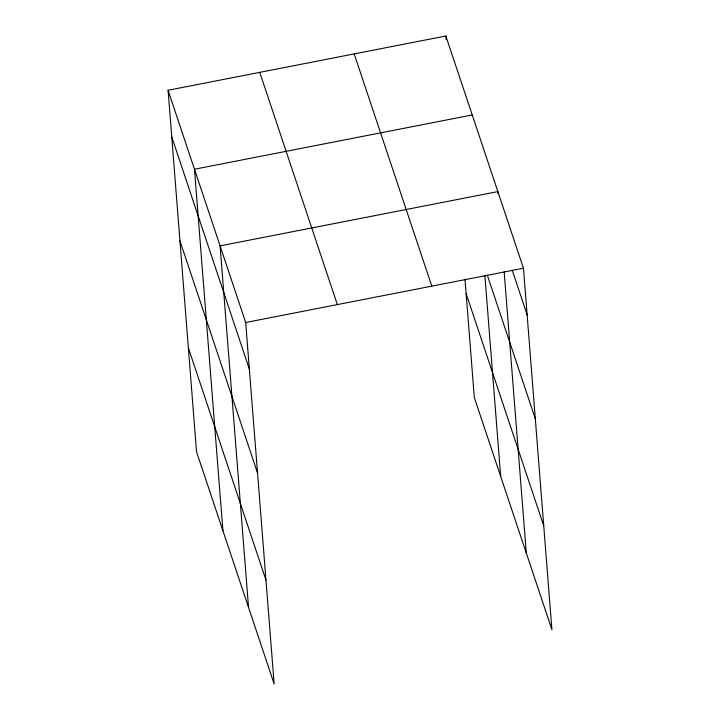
<?xml version="1.0" encoding="UTF-8"?>
<svg xmlns="http://www.w3.org/2000/svg" width="720" height="720" viewBox="0 0 720 720"><rect width="100%" height="100%" fill="white"/><g stroke="black" fill="none" stroke-linecap="round" stroke-linejoin="round"><path stroke-width="1.08" d="M168.084 90.27L245.691 322.506L274.149 684L196.533 451.764L168.084 90.27L445.851 36L523.467 268.236L551.916 629.73L474.309 397.494L464.985 279.099M472.239 114.957L194.472 169.236L222.921 530.73M245.691 322.506L523.467 268.236M512.199 270.18L527.139 314.883M487.296 275.085L535.311 418.779M466.128 293.598L543.735 525.825M354.195 53.91L431.802 286.146M259.749 72.36L337.356 304.596M171.756 136.917L249.363 369.153M179.937 240.822L257.544 473.049M188.361 347.868L265.968 580.104M498.024 193.815L497.853 191.592L220.086 245.871L248.535 607.365M504.162 271.764L526.302 553.086M484.884 275.544L500.688 476.451M445.851 36L446.121 39.33"/></g></svg>
